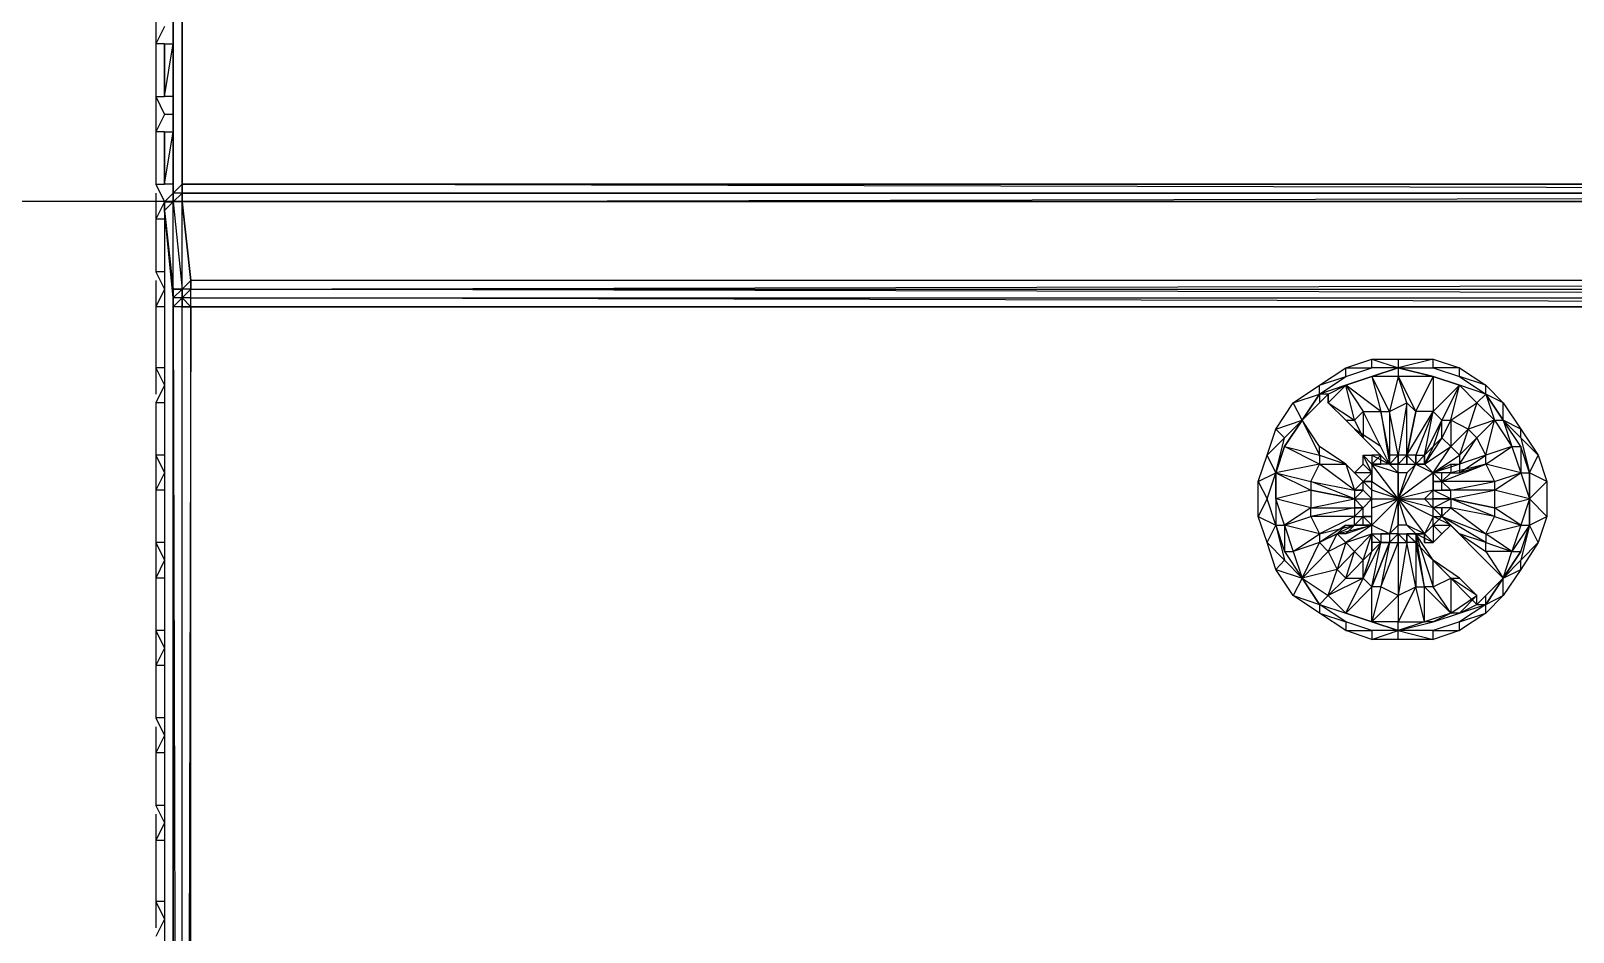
# Model space of a CAD drawing. Header units: millimetres. Extents: x 0 to 3881, y 0 to 2744.
# Drawn here: x 1860.19 to 1903.5, y 2050.74 to 2076.06 of the extents above; entities that cross this region are included whole.
import ezdxf

# ---------------------------------------------------------------- set-up
doc = ezdxf.new("R2010")
doc.units = ezdxf.units.MM

# ---------------------------------------------------------------- blocks, each defined once
blk = doc.blocks.new('A$C147918ED')
at = {"flags": 128}
for points in [[(0.491, 158.845), (0.246, 158.845), (0, 158.599), (0, 158.354), (0, 136.479)], [(0.246, 137.953), (0, 137.461), (0, 135.988), (0.246, 135.482), (0, 134.991), (0, 133.517), (0.246, 133.026), (0, 132.535), (0, 131.061), (0.246, 130.57), (0, 130.078), (0, 128.359), (0.246, 127.868), (0, 127.377), (0, 125.903), (0.246, 125.412), (0, 124.92), (0, 123.447), (0.246, 122.955), (0, 122.45), (0, 120.976), (0.246, 120.485), (0, 119.993), (0, 118.52), (0.246, 118.028), (0, 117.537), (0, 116.063), (0.246, 115.572), (0, 115.081), (0, 113.362), (0.246, 112.87), (0, 112.379)], [(0, 133.517), (0.246, 133.517), (0.491, 134.991), (0.491, 133.517), (0.491, 134.991), (0.491, 135.236), (0.491, 133.271), (0.491, 138.198), (0.491, 133.271), (0.491, 138.198), (0.491, 135.482), (0.491, 137.953), (0.491, 135.742), (0.491, 137.707)], [(0.246, 137.461), (0.491, 137.461), (0.491, 137.707), (0.491, 137.953), (0.491, 138.198), (0.491, 133.271), (0.491, 138.198), (0.491, 133.271), (0.491, 138.198), (0.491, 133.271), (0.491, 138.198), (0.491, 133.271), (0.491, 133.517), (0.246, 133.517), (0.246, 134.991), (0, 134.991)], [(0.737, 133.517), (0.737, 138.198), (0.737, 133.517), (0.737, 138.198), (0.983, 138.444)], [(0, 135.988), (0.246, 135.988), (0.491, 137.461), (0.491, 135.988), (0.491, 137.707)], [(0.491, 135.236), (0.491, 135.482), (0.491, 135.742), (0.491, 135.988), (0.246, 135.988), (0.246, 137.461), (0, 137.461)], [(0, 135.988), (0, 134.991)], [(0.491, 135.482), (0.246, 135.482)], [(0.246, 134.991), (0.491, 134.991)], [(104.678, 112.379), (104.678, 133.026), (104.678, 133.271), (104.433, 133.271), (104.187, 133.517), (0.737, 133.517), (0.491, 133.271), (0.246, 133.026), (0.246, 112.379), (0.246, 31.96), (0.491, 31.714), (0.491, 31.468), (0.737, 31.468), (1.965, 31.468), (2.211, 31.468), (2.456, 31.468), (102.468, 31.468), (102.713, 31.468), (102.959, 31.468)], [(0.246, 132.78), (0.491, 133.026), (0.246, 133.026), (0.491, 133.026), (0.737, 133.271), (0.737, 133.026), (0.491, 133.026), (0.491, 133.271), (0.737, 133.517), (0.491, 133.271), (0.737, 133.517), (0.737, 133.271), (0.491, 133.271), (0.737, 133.517)], [(0, 133.271), (0, 132.535)], [(0.491, 31.714), (0.246, 31.96), (0.246, 32.205), (0.491, 34.676), (0.491, 34.922), (0.491, 130.078), (0.491, 130.324), (0.246, 132.78), (0.246, 133.026)], [(0.737, 133.026), (104.187, 133.271), (0.737, 133.271), (0.737, 133.026), (0.737, 133.271), (0.491, 133.026), (0.491, 133.271)], [(104.187, 130.324), (104.433, 130.57), (104.433, 130.324), (104.433, 130.078), (104.433, 130.324), (104.433, 130.57), (104.187, 130.57), (103.941, 130.815), (104.187, 133.026), (0.737, 133.026), (0.491, 133.026), (0.737, 130.57)], [(0.737, 133.026), (0.491, 133.026)], [(0.983, 130.324), (0.983, 130.57), (103.941, 130.815), (0.983, 130.815), (0.737, 133.026)], [(0.246, 132.535), (0, 132.535)], [(0.246, 131.061), (0, 131.061)], [(0, 130.815), (0, 130.078)], [(0.983, 130.078), (0.983, 130.324), (0.737, 130.324), (0.983, 130.57), (0.737, 130.57)], [(0.246, 130.078), (0, 130.078)], [(103.941, 34.922), (0.983, 34.676), (0.983, 34.922), (0.983, 130.078), (0.737, 34.922), (0.737, 130.078), (0.491, 130.078), (0.491, 130.324)], [(0.491, 130.078), (0.737, 34.922)], [(0, 128.359), (0, 127.622)], [(0.246, 128.359), (0, 128.359)], [(34.893, 120.73), (34.156, 120.73), (33.419, 120.976), (32.682, 121.467), (31.945, 121.958), (31.454, 122.695), (31.209, 123.447), (30.963, 124.183), (30.963, 125.166), (31.209, 125.903), (31.454, 126.64), (31.945, 127.377), (32.682, 127.868), (33.419, 128.359), (34.156, 128.605), (34.893, 128.605), (35.875, 128.605), (36.612, 128.359), (37.349, 127.868), (37.84, 127.377), (38.332, 126.64), (38.823, 125.903), (39.068, 125.166), (39.068, 124.183), (38.823, 123.447), (38.332, 122.695), (37.84, 121.958), (37.349, 121.467), (36.612, 120.976)], [(30.963, 124.183), (31.454, 123.938), (31.209, 124.675), (30.963, 124.183), (30.963, 125.166), (31.209, 124.675), (31.454, 125.412), (31.7, 126.394), (32.191, 126.885), (32.682, 127.622), (33.419, 128.113), (34.156, 128.359)], [(30.963, 125.166), (31.454, 125.412), (31.209, 125.903), (31.7, 126.394), (31.454, 126.64), (32.191, 126.885), (31.945, 127.377), (32.682, 127.622), (32.682, 127.868), (33.419, 128.113), (33.419, 128.359), (34.156, 128.359)], [(36.612, 120.976), (36.612, 121.222), (37.349, 121.467), (37.349, 121.713), (37.84, 121.958), (37.84, 122.45), (38.332, 122.695), (38.332, 122.955), (38.823, 123.447), (38.577, 123.938), (39.068, 124.183), (38.577, 124.675), (39.068, 125.166), (38.577, 125.412), (38.823, 125.903), (38.332, 126.394), (38.332, 126.64), (37.84, 126.885), (37.84, 127.377), (37.349, 127.622), (37.349, 127.868), (36.612, 128.113), (36.612, 128.359), (35.875, 128.359), (35.875, 128.605), (34.893, 128.359), (34.893, 128.113), (34.156, 128.113), (33.419, 127.868), (32.928, 127.377), (32.928, 127.622), (33.419, 127.868)], [(33.419, 126.885), (33.665, 126.885), (33.91, 126.394), (33.419, 126.885), (32.928, 127.377), (33.665, 126.885), (33.419, 127.868), (34.156, 128.113), (34.893, 128.359), (35.875, 128.113), (34.893, 128.113), (34.647, 127.131), (34.156, 128.113), (34.402, 127.131), (34.647, 125.657), (33.91, 127.131), (33.91, 126.394), (34.647, 125.657)], [(34.893, 128.605), (34.893, 128.359), (35.875, 128.359), (36.612, 128.113), (37.349, 127.622), (37.84, 126.885), (38.332, 126.394), (38.577, 125.412), (38.577, 124.675), (38.577, 123.938), (38.332, 122.955), (37.84, 122.45), (37.349, 121.713), (36.612, 121.222), (35.875, 120.976), (34.893, 120.976), (34.156, 120.976), (34.156, 120.73), (34.893, 120.976), (34.893, 121.222)], [(33.91, 125.166), (33.665, 125.412), (33.91, 125.657), (33.91, 125.903), (34.156, 125.903), (34.647, 125.657), (34.893, 125.657), (35.138, 125.657), (35.138, 125.903), (35.138, 127.377), (34.893, 125.903), (34.647, 127.131), (35.138, 127.377), (34.893, 128.113), (35.384, 127.131), (35.138, 127.377)], [(35.384, 125.657), (35.384, 125.903), (35.138, 125.903), (35.875, 127.131), (35.384, 127.131), (35.875, 128.113), (35.875, 127.131)], [(35.384, 125.903), (35.63, 125.903), (36.121, 126.885), (35.875, 127.131), (36.612, 127.868), (36.121, 126.885), (35.875, 126.148), (35.63, 125.903)], [(36.367, 126.885), (36.612, 127.868), (37.103, 127.377), (37.595, 126.885)], [(36.612, 127.868), (37.103, 127.377), (37.349, 127.622), (37.595, 126.885), (37.84, 126.885), (38.086, 126.148), (38.332, 126.148), (38.332, 125.412), (38.577, 125.412), (38.577, 124.675), (38.332, 123.938), (38.577, 123.938), (38.086, 123.201), (38.332, 123.201)], [(0.246, 127.377), (0, 127.377)], [(32.928, 127.622), (32.928, 127.377), (33.419, 126.885), (33.91, 126.394), (34.647, 125.657), (34.893, 125.657)], [(36.367, 126.885), (37.103, 127.377), (36.858, 126.64)], [(33.665, 126.885), (33.91, 127.131)], [(32.682, 125.903), (33.419, 125.657), (32.682, 126.148), (32.191, 126.885)], [(34.402, 126.148), (33.665, 126.64)], [(34.402, 126.148), (33.665, 126.64)], [(35.384, 125.657), (35.63, 125.657), (35.63, 125.903), (35.875, 126.148), (36.121, 126.394), (36.121, 126.885), (36.367, 126.885), (36.121, 126.394)], [(37.349, 125.657), (37.349, 125.903), (37.103, 126.394), (37.595, 126.885), (36.858, 126.64)], [(37.595, 125.166), (38.332, 125.412), (37.349, 125.657), (38.086, 126.148), (37.349, 125.903), (37.595, 126.885), (38.086, 126.148), (38.332, 125.412)], [(33.91, 125.166), (33.419, 125.657), (32.682, 126.148)], [(36.121, 126.394), (35.875, 126.148), (35.63, 125.657)], [(36.367, 125.412), (36.121, 125.412), (35.875, 125.412), (36.367, 126.148), (36.612, 125.903)], [(36.612, 125.412), (37.349, 125.903), (36.612, 125.657), (37.103, 126.394)], [(0, 125.903), (0, 124.92)], [(0.246, 125.903), (0, 125.903)], [(32.437, 125.166), (33.665, 124.92), (32.682, 125.657), (33.419, 125.657), (33.665, 124.92), (33.665, 124.675), (33.91, 124.92), (34.156, 124.675), (34.156, 124.92), (34.156, 125.166), (34.156, 125.412)], [(33.665, 124.92), (33.91, 125.166), (33.419, 125.657)], [(34.156, 124.675), (34.893, 124.675), (34.156, 125.657), (34.156, 125.166), (33.91, 125.166)], [(34.156, 125.412), (33.91, 125.657)], [(34.893, 125.412), (34.647, 125.657), (34.156, 125.657), (34.402, 125.657)], [(34.156, 125.657), (34.893, 125.412), (34.893, 124.675), (34.893, 125.412)], [(34.647, 125.657), (34.402, 125.657), (34.402, 125.903)], [(34.647, 125.657), (34.893, 125.903), (34.647, 125.903)], [(35.138, 125.412), (34.893, 125.412), (34.893, 125.657), (34.647, 125.657), (34.893, 125.657), (34.893, 125.903), (34.893, 125.657), (35.138, 125.903), (34.893, 125.903)], [(36.121, 125.166), (37.349, 125.657), (36.367, 125.412), (36.612, 125.412), (37.349, 125.657), (37.595, 125.166), (37.595, 124.92), (37.595, 124.429), (37.595, 124.183), (36.367, 124.675), (37.595, 124.429), (36.367, 124.675), (37.595, 124.92), (36.367, 124.92), (37.595, 125.166), (36.121, 125.166), (36.121, 125.412)], [(36.367, 125.657), (36.612, 125.657), (36.612, 125.412)], [(31.454, 124.675), (31.454, 125.412)], [(35.875, 125.412), (34.893, 124.675), (34.647, 123.692), (34.402, 123.692)], [(35.875, 124.183), (35.875, 124.429), (34.893, 124.675), (35.875, 124.183), (35.63, 123.692), (35.384, 123.692), (35.63, 123.692), (35.875, 123.938), (35.875, 124.183), (36.121, 124.183), (35.875, 123.938), (35.875, 123.447), (35.63, 123.692), (35.63, 123.447), (35.63, 123.692), (35.875, 123.447), (35.384, 123.692), (35.138, 123.692), (37.103, 121.713), (37.349, 121.958), (37.595, 122.204), (37.84, 122.45), (35.875, 124.429), (35.63, 124.675), (35.875, 124.675), (35.875, 124.92), (36.121, 124.92), (36.121, 125.166), (35.875, 125.166), (36.121, 125.166), (35.875, 125.412)], [(0.246, 124.92), (0, 124.92)], [(33.665, 124.675), (32.437, 125.166), (32.437, 124.92), (32.437, 124.429), (31.454, 124.675)], [(32.437, 124.429), (33.665, 124.675), (32.437, 124.92), (33.665, 124.675), (33.665, 124.429), (33.665, 124.183), (32.682, 123.692), (33.665, 123.938), (33.665, 124.183), (32.437, 124.183)], [(33.91, 124.92), (33.91, 125.166)], [(34.156, 125.166), (34.893, 124.675), (34.156, 124.92), (33.91, 125.166)], [(33.91, 125.166), (34.156, 125.166)], [(36.367, 124.675), (35.875, 124.92), (36.367, 124.92), (36.121, 124.92)], [(36.367, 124.675), (36.367, 124.92)], [(31.7, 123.938), (31.454, 124.675), (31.454, 123.938), (31.7, 123.938), (31.7, 123.201), (31.945, 123.201), (32.191, 122.45), (32.928, 121.958), (33.174, 122.695), (32.191, 122.45), (32.928, 123.201), (33.174, 122.695), (33.665, 123.201), (33.91, 122.955), (34.156, 123.201), (34.402, 123.447), (34.647, 123.447), (34.156, 122.204), (34.647, 123.447), (34.402, 122.204), (34.156, 121.222)], [(32.437, 124.429), (31.7, 123.938), (31.945, 123.201), (32.682, 123.692), (32.682, 123.447), (31.945, 123.201), (32.191, 122.45), (32.682, 123.447)], [(33.91, 123.938), (33.91, 124.183), (34.156, 123.938), (34.156, 124.183), (33.91, 124.183), (34.156, 124.183), (34.156, 124.429), (34.156, 124.675)], [(36.121, 124.183), (36.367, 123.938), (35.875, 124.183), (35.875, 124.429), (36.121, 124.183), (36.121, 124.429), (35.875, 124.429), (35.875, 124.675)], [(33.419, 123.938), (32.682, 123.447)], [(32.928, 123.201), (33.419, 123.447), (33.174, 122.695), (33.419, 122.45), (33.665, 123.201), (33.419, 123.447), (33.174, 123.692), (33.419, 123.938), (33.665, 123.938), (32.682, 123.447)], [(35.384, 123.692), (35.138, 123.938), (34.893, 123.938), (34.647, 123.692), (34.647, 123.447), (34.402, 123.447), (34.156, 123.447), (34.156, 123.201), (33.91, 122.955), (34.156, 123.692), (34.156, 123.938), (33.419, 123.692), (33.174, 123.692), (34.156, 123.938), (33.419, 123.447), (34.156, 123.692), (33.665, 123.201)], [(33.419, 123.692), (33.665, 123.938), (34.156, 123.938), (33.91, 123.938), (33.665, 123.938), (33.91, 124.183)], [(34.156, 123.692), (34.647, 123.692), (34.156, 123.938)], [(34.893, 123.692), (34.893, 123.938)], [(37.595, 124.183), (38.332, 123.938), (38.086, 123.201), (37.349, 123.692), (38.332, 123.938)], [(34.647, 123.692), (34.647, 123.447), (34.893, 123.447), (34.893, 121.958), (34.893, 121.222), (34.156, 121.222), (34.893, 121.958), (34.402, 122.204), (34.156, 122.204)], [(34.156, 123.201), (34.156, 123.692), (34.156, 123.447)], [(34.402, 122.204), (34.893, 123.447), (34.893, 123.692), (34.893, 123.447), (35.138, 123.447), (34.893, 121.958), (35.384, 122.204), (34.893, 121.222), (35.63, 121.222), (35.384, 122.204), (35.138, 123.447), (34.893, 123.692), (35.138, 123.692), (35.138, 123.447)], [(35.63, 123.447), (35.875, 123.447), (36.121, 123.692)], [(0, 123.447), (0, 122.45)], [(0.246, 123.447), (0, 123.447)], [(33.91, 122.45), (34.156, 122.204), (33.419, 121.467), (34.156, 121.222), (34.156, 122.204), (34.402, 123.447), (33.91, 122.45), (34.156, 123.201)], [(36.367, 121.467), (35.63, 121.222), (35.63, 122.204), (35.384, 123.447)], [(37.349, 123.447), (38.086, 123.201), (37.349, 123.201), (37.84, 122.45), (38.086, 123.201)], [(32.191, 122.45), (32.682, 121.713), (32.928, 121.958), (33.419, 121.467), (33.91, 122.45), (32.928, 121.958), (33.419, 122.45), (33.91, 122.45), (33.91, 122.955), (33.419, 122.45)], [(0.246, 122.45), (0, 122.45)], [(35.875, 122.204), (36.367, 122.45), (36.367, 121.467), (37.103, 121.958), (36.612, 122.45)], [(37.103, 121.958), (36.367, 122.45)], [(37.103, 121.713), (37.349, 121.713), (37.349, 121.958), (37.84, 122.45), (37.595, 122.204)], [(36.612, 121.467), (36.367, 121.467), (35.875, 121.222), (35.63, 121.222), (34.893, 120.976), (34.156, 121.222), (33.419, 121.467), (32.928, 121.958)], [(0, 120.976), (0, 119.993)], [(0.246, 120.976), (0, 120.976)], [(0.246, 119.993), (0, 119.993)], [(0.246, 118.52), (0, 118.52)], [(0, 118.274), (0, 117.537)], [(0.246, 117.537), (0, 117.537)], [(0.246, 116.063), (0, 116.063)], [(0, 115.818), (0, 115.081)], [(0.246, 115.081), (0, 115.081)], [(0, 113.362), (0, 112.625)], [(0.246, 113.362), (0, 113.362)]]:
    blk.add_lwpolyline(points, dxfattribs=at)
for points in [[(0.246, 135.988), (0.246, 137.461), (0.246, 135.988)], [(0.491, 137.707), (0.491, 135.742)], [(0.491, 133.271), (0.491, 135.482), (0.491, 133.271)], [(0.246, 133.517), (0.246, 134.991), (0.246, 133.517)], [(0.491, 133.271), (0.491, 134.991), (0.491, 133.271)], [(0.737, 133.517), (0.737, 133.271)], [(0.737, 133.517), (104.187, 133.517), (104.187, 133.271)], [(0.737, 133.517), (104.187, 133.517)], [(0.737, 130.57), (0.491, 130.57), (0.491, 133.026), (0.246, 132.78), (0.491, 130.57), (0.491, 130.324), (0.737, 130.57), (0.737, 130.324)], [(0.491, 133.026), (0.246, 132.78)], [(0.491, 133.026), (0.491, 133.271), (0.491, 133.026), (0.491, 133.271), (0.491, 133.026)], [(0.491, 133.271), (0.491, 133.026)], [(104.187, 133.271), (0.737, 133.271)], [(0.983, 130.815), (0.737, 130.57), (0.737, 133.026)], [(0.737, 130.57), (0.737, 130.324), (0.983, 130.078), (0.983, 130.324), (0.983, 130.57), (0.983, 130.815), (0.983, 130.57)], [(0.491, 130.324), (0.491, 130.57), (0.491, 130.078), (0.737, 130.324)], [(0.491, 130.57), (0.491, 130.324)], [(0.737, 130.57), (0.491, 130.57)], [(104.187, 130.078), (103.941, 130.078), (0.983, 130.078), (103.941, 130.078), (0.983, 130.324), (103.941, 130.324), (0.983, 130.57), (103.941, 130.57), (104.187, 130.324)], [(0.491, 130.078), (0.491, 130.324), (0.491, 130.078)], [(0.491, 130.078), (0.491, 34.922)], [(0.737, 130.324), (0.737, 130.078)], [(0.737, 130.078), (0.983, 130.078)], [(34.156, 120.73), (33.419, 120.976), (32.682, 121.467), (31.945, 121.958), (31.454, 122.695), (31.209, 123.447), (30.963, 124.183), (30.963, 125.166), (31.209, 125.903), (31.454, 126.64), (31.945, 127.377), (32.682, 127.868), (33.419, 128.359), (34.156, 128.605), (34.893, 128.605), (35.875, 128.605), (36.612, 128.359), (37.349, 127.868), (37.84, 127.377), (38.332, 126.64), (38.823, 125.903), (39.068, 125.166), (39.068, 124.183), (38.823, 123.447), (38.332, 122.695), (37.84, 121.958), (37.349, 121.467), (36.612, 120.976), (35.875, 120.73), (34.893, 120.73)], [(31.454, 123.938), (31.7, 123.201), (32.191, 122.45), (32.682, 121.713), (33.419, 121.467), (34.156, 121.222), (34.893, 120.976), (35.875, 121.222), (36.612, 121.467), (37.349, 121.713), (37.84, 122.45), (38.332, 123.201), (38.577, 123.938), (38.577, 124.675), (38.577, 125.412), (38.332, 126.148), (37.84, 126.885), (37.349, 127.622), (36.612, 127.868), (35.875, 128.113), (34.893, 128.359), (34.156, 128.113), (33.419, 127.868), (32.682, 127.622), (32.191, 126.885), (31.7, 126.148), (31.454, 125.412), (31.454, 124.675)], [(34.156, 128.605), (34.893, 128.359), (34.156, 128.359)], [(33.419, 127.868), (33.91, 127.131), (34.402, 127.131), (33.419, 127.868)], [(35.875, 128.113), (36.612, 127.868), (35.875, 128.113)], [(32.682, 127.622), (32.682, 127.377), (32.437, 127.131), (32.191, 126.885), (32.682, 127.377), (32.928, 127.622)], [(34.647, 127.131), (34.647, 125.903), (34.647, 125.657), (34.647, 125.903), (34.402, 127.131)], [(35.138, 125.657), (35.384, 125.657), (35.138, 125.903), (35.384, 127.131), (35.138, 125.903)], [(35.875, 127.131), (35.384, 125.903), (35.384, 125.657), (35.63, 125.903)], [(31.7, 126.148), (32.191, 126.885)], [(32.191, 126.885), (32.682, 125.903), (32.682, 126.148)], [(36.367, 126.885), (36.367, 126.148), (36.858, 126.64)], [(36.858, 126.64), (36.612, 125.903), (37.103, 126.394)], [(31.454, 125.412), (31.7, 126.148)], [(31.7, 126.148), (32.682, 125.903), (32.682, 125.657)], [(36.367, 126.148), (36.121, 126.394), (35.63, 125.657), (35.63, 125.903), (35.63, 125.657)], [(31.454, 125.412), (32.437, 125.166), (32.682, 125.657), (31.454, 125.412)], [(34.156, 125.412), (33.91, 125.903), (34.156, 125.657), (34.156, 125.412)], [(34.156, 125.903), (34.156, 125.657), (34.402, 125.903)], [(35.875, 125.412), (35.63, 125.657), (35.384, 125.657), (35.138, 125.412), (34.893, 124.675), (35.384, 125.657), (35.875, 125.412), (35.875, 124.92), (35.875, 125.166)], [(35.875, 125.412), (36.612, 125.903), (36.612, 125.657), (35.875, 125.412)], [(35.875, 125.412), (36.367, 125.657), (36.367, 125.412), (35.875, 125.412)], [(31.454, 125.412), (32.437, 124.92), (31.454, 124.675)], [(33.665, 125.412), (33.91, 125.166), (34.156, 125.412)], [(36.121, 125.166), (36.367, 125.412), (36.121, 125.166), (36.367, 124.92)], [(38.577, 124.675), (38.332, 123.938), (37.595, 124.429), (38.577, 124.675), (37.595, 124.92), (38.332, 125.412)], [(33.665, 124.92), (33.91, 124.92)], [(33.91, 125.166), (34.156, 124.92)], [(35.63, 124.675), (35.875, 124.92), (34.893, 124.675)], [(32.437, 124.429), (33.665, 124.429), (32.437, 124.183)], [(33.665, 124.675), (34.156, 124.675), (33.91, 124.429), (33.665, 124.675)], [(33.91, 124.429), (33.665, 124.429)], [(33.91, 124.429), (33.665, 124.183), (33.91, 124.183)], [(34.156, 124.429), (34.893, 124.675), (34.156, 123.938)], [(34.893, 123.938), (34.893, 124.675), (34.893, 123.938)], [(35.138, 123.938), (34.893, 124.675), (35.63, 123.692), (35.138, 123.938)], [(36.367, 124.675), (35.875, 124.675)], [(36.367, 124.675), (36.367, 124.429), (35.875, 124.429)], [(37.84, 122.45), (35.875, 124.429), (36.121, 124.183), (36.612, 123.692), (37.349, 123.201), (37.84, 122.45)], [(36.367, 124.429), (36.121, 124.429), (36.121, 124.183)], [(36.367, 124.429), (37.349, 123.692), (37.595, 124.183)], [(31.454, 123.938), (31.7, 122.955), (31.209, 123.447)], [(31.7, 123.938), (32.437, 124.183), (32.682, 123.692), (31.7, 123.938)], [(35.875, 123.938), (36.367, 123.938), (36.121, 123.692), (35.875, 123.938)], [(36.612, 123.692), (36.121, 124.183), (36.612, 123.692)], [(36.121, 124.183), (37.349, 123.692), (37.349, 123.447), (36.612, 123.692), (37.349, 123.201), (37.349, 123.447)], [(32.682, 123.447), (32.928, 123.201), (33.174, 123.692)], [(34.402, 123.447), (34.156, 123.692), (34.402, 123.692), (34.402, 123.447)], [(34.893, 123.692), (34.647, 123.692), (34.647, 123.447)], [(35.138, 123.447), (35.138, 123.692), (35.384, 123.447), (35.138, 123.447)], [(35.384, 123.692), (35.138, 123.692)], [(35.384, 123.692), (35.138, 123.692), (37.103, 121.713), (37.103, 121.958), (36.612, 122.45), (35.875, 122.955)], [(35.63, 122.204), (35.384, 123.692), (35.875, 122.204), (35.63, 122.204)], [(36.367, 121.467), (35.875, 122.204), (35.875, 122.955), (35.384, 123.692), (35.384, 123.447), (35.384, 122.204), (35.63, 122.204)], [(37.84, 122.45), (38.332, 123.201), (37.84, 122.45)], [(31.7, 122.955), (31.454, 122.695), (32.191, 122.45)], [(36.612, 122.45), (35.875, 122.955), (36.367, 122.45)], [(32.191, 122.45), (31.945, 121.958), (32.682, 121.713)], [(37.103, 121.713), (37.103, 121.958), (36.612, 121.467)], [(32.682, 121.713), (32.682, 121.467), (33.419, 121.222)], [(33.419, 121.222), (33.419, 120.976), (34.156, 120.976)], [(35.875, 120.73), (34.893, 120.73), (34.893, 120.976), (35.875, 120.73), (35.875, 120.976), (36.612, 120.976)]]:
    blk.add_lwpolyline(points, close=True, dxfattribs=at)

msp = doc.modelspace()

# ---------------------------------------------------------------- linework, layer by layer
at = {"color": 8}
msp.add_lwpolyline([(1495.634, 2071.276), (2272.034, 2071.276), (2272.037, 2103.234), (1495.637, 2103.234)], close=True, dxfattribs=at)

# ---------------------------------------------------------------- block references
at = {"color": 7, "ltscale": 3}
msp.add_blockref('A$C147918ED', (1863.695, 1938.234), dxfattribs=at)

doc.saveas('drawing.dxf')
